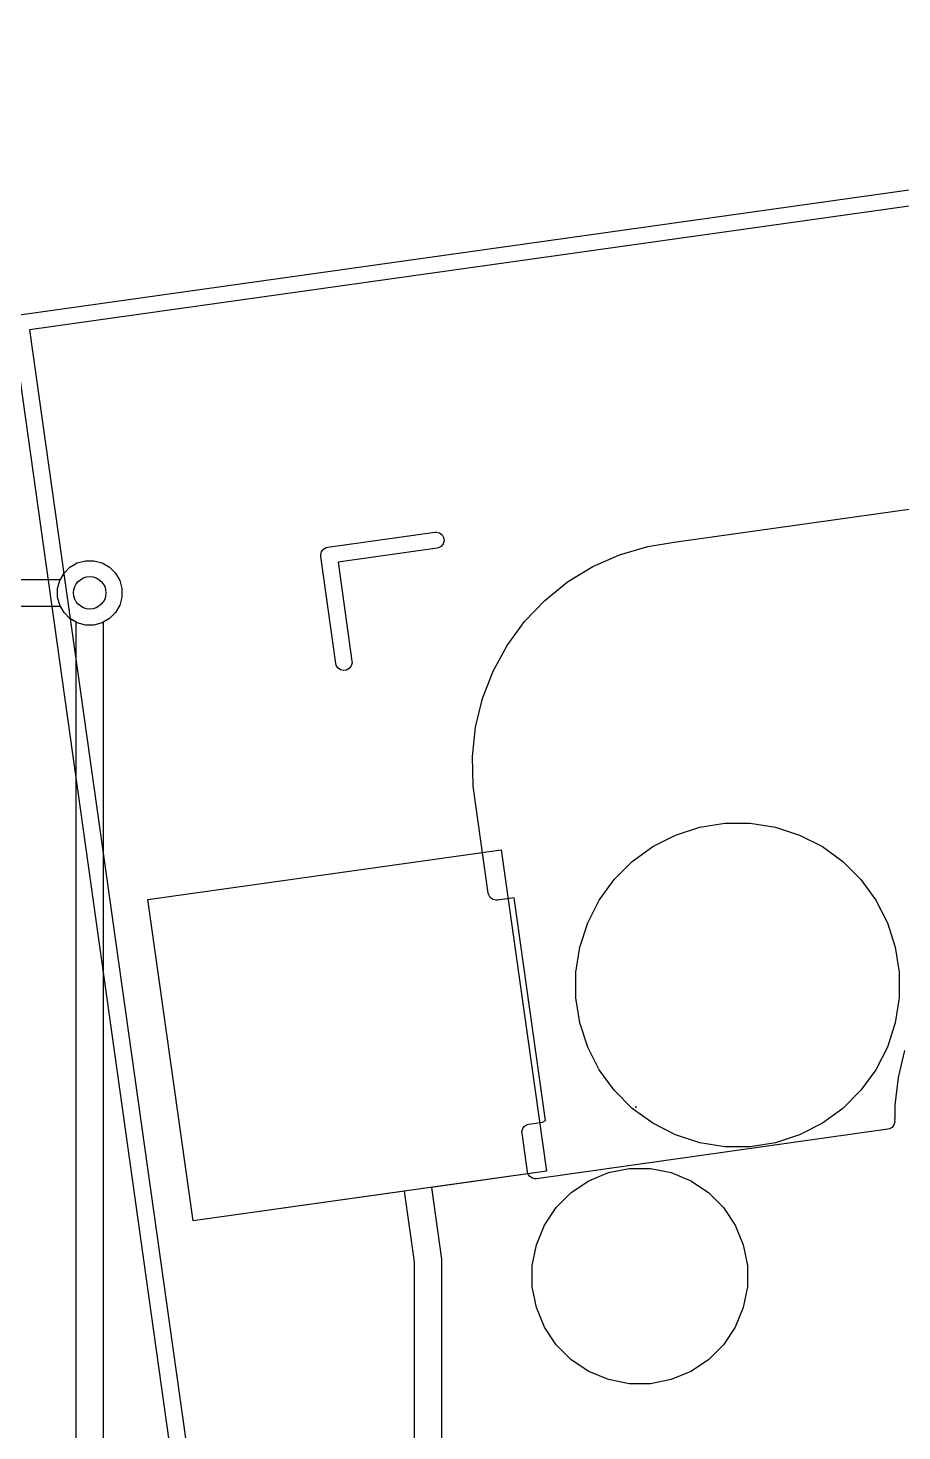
# Model space of a CAD drawing. Header units: millimetres. Extents: x 14 to 286, y -133 to -45.
# Drawn here: x 159.4 to 167.48, y -66.26 to -53.29 of the extents above; entities that cross this region are included whole.
import ezdxf

# ---------------------------------------------------------------- set-up
doc = ezdxf.new("R2010")
doc.units = ezdxf.units.MM
for name, color, linetype, true_color in [('B.Cu', 153, 'CONTINUOUS', 0x4d7fc4), ('B.Mask', 4, 'CONTINUOUS', 0x02ffee), ('B.Paste', 132, 'CONTINUOUS', 0x00c2c2), ('B.Silkscreen', 31, 'CONTINUOUS', 0xe8b2a7), ('F.Cu', 13, 'CONTINUOUS', 0xc83434), ('F.Mask', 201, 'CONTINUOUS', 0xd864ff), ('F.Silkscreen', 41, 'CONTINUOUS', 0xf2eda1), ('User.Drawings', 9, 'CONTINUOUS', 0xc2c2c2)]:
    doc.layers.add(name, color=color, linetype=linetype, true_color=true_color)

msp = doc.modelspace()

# ---------------------------------------------------------------- linework, layer by layer
at = {"layer": 'B.Cu', "linetype": 'CONTINUOUS'}
for p, q in [((159.855195, -58.237536), (159.930842, -58.217267)), ((159.930842, -58.217267), (160.009158, -58.217267)), ((160.009158, -58.217267), (160.084805, -58.237536)), ((159.692836, -58.399895), (159.731994, -58.332072)), ((159.731994, -58.332072), (159.787372, -58.276694)), ((159.787372, -58.276694), (159.855195, -58.237536)), ((160.084805, -58.237536), (160.152628, -58.276694)), ((160.152628, -58.276694), (160.208006, -58.332072)), ((160.208006, -58.332072), (160.247164, -58.399895)), ((159.672567, -58.475542), (159.692836, -58.399895)), ((159.672567, -58.553858), (159.672567, -58.475542)), ((160.247164, -58.399895), (160.267433, -58.475542)), ((160.267433, -58.475542), (160.267433, -58.553858)), ((159.692836, -58.629505), (159.672567, -58.553858)), ((160.267433, -58.553858), (160.247164, -58.629505)), ((159.731994, -58.697328), (159.692836, -58.629505)), ((159.787372, -58.752706), (159.731994, -58.697328)), ((159.845, -58.785977), (159.787372, -58.752706)), ((160.152628, -58.752706), (160.095, -58.785977)), ((160.208006, -58.697328), (160.152628, -58.752706)), ((160.247164, -58.629505), (160.208006, -58.697328)), ((159.845, -67.595), (159.845, -58.785977)), ((160.095, -58.785977), (160.095, -67.543223)), ((160.508234, -61.351182), (163.776119, -60.89191)), ((163.776119, -60.89191), (164.193638, -63.862714)), ((160.925753, -64.321986), (160.508234, -61.351182)), ((164.193638, -63.862714), (163.129146, -64.012318)), ((162.881578, -64.047112), (160.925753, -64.321986)), ((162.9733, -64.699737), (162.881578, -64.047112)), ((163.129146, -64.012318), (163.222084, -64.673603)), ((162.9733, -74.206122), (162.9733, -64.699737)), ((163.222084, -64.673603), (163.222445, -64.682326)), ((163.222445, -64.682326), (163.2233, -64.691)), ((163.2233, -64.691), (163.2233, -74.206122))]:
    msp.add_line(p, q, dxfattribs=at)
at = {"layer": 'B.Cu'}
msp.add_circle((159.97, -58.5147), 0.15, dxfattribs=at)
at = {"layer": 'B.Mask', "linetype": 'CONTINUOUS'}
for p, q in [((165.387054, -60.75415), (165.610911, -60.681414)), ((165.610911, -60.681414), (165.84339, -60.644593)), ((165.84339, -60.644593), (166.078768, -60.644593)), ((166.078768, -60.644593), (166.311247, -60.681414)), ((166.311247, -60.681414), (166.535104, -60.75415)), ((165.177331, -60.861009), (165.387054, -60.75415)), ((166.535104, -60.75415), (166.744827, -60.861009)), ((160.508234, -61.351182), (163.776119, -60.89191)), ((163.776119, -60.89191), (164.193638, -63.862714)), ((164.986907, -60.99936), (165.177331, -60.861009)), ((166.744827, -60.861009), (166.935251, -60.99936)), ((164.82047, -61.165797), (164.986907, -60.99936)), ((166.935251, -60.99936), (167.101688, -61.165797)), ((164.682119, -61.356221), (164.82047, -61.165797)), ((167.101688, -61.165797), (167.240039, -61.356221)), ((160.925753, -64.321986), (160.508234, -61.351182)), ((164.57526, -61.565944), (164.682119, -61.356221)), ((167.240039, -61.356221), (167.346898, -61.565944)), ((164.502524, -61.789801), (164.57526, -61.565944)), ((167.346898, -61.565944), (167.419634, -61.789801)), ((164.465703, -62.02228), (164.502524, -61.789801)), ((167.419634, -61.789801), (167.456455, -62.02228)), ((164.465703, -62.257658), (164.465703, -62.02228)), ((167.456455, -62.02228), (167.456455, -62.257658)), ((164.502524, -62.490137), (164.465703, -62.257658)), ((167.456455, -62.257658), (167.419634, -62.490137)), ((164.57526, -62.713994), (164.502524, -62.490137)), ((167.419634, -62.490137), (167.346898, -62.713994)), ((164.682119, -62.923717), (164.57526, -62.713994)), ((167.346898, -62.713994), (167.240039, -62.923717)), ((164.82047, -63.114141), (164.682119, -62.923717)), ((167.240039, -62.923717), (167.101688, -63.114141)), ((164.986907, -63.280578), (164.82047, -63.114141)), ((167.101688, -63.114141), (166.935251, -63.280578)), ((165.177331, -63.418929), (164.986907, -63.280578)), ((166.935251, -63.280578), (166.744827, -63.418929)), ((165.387054, -63.525788), (165.177331, -63.418929)), ((166.744827, -63.418929), (166.535104, -63.525788)), ((165.610911, -63.598524), (165.387054, -63.525788)), ((166.535104, -63.525788), (166.311247, -63.598524)), ((165.84339, -63.635345), (165.610911, -63.598524)), ((166.078768, -63.635345), (165.84339, -63.635345)), ((166.311247, -63.598524), (166.078768, -63.635345)), ((164.193638, -63.862714), (160.925753, -64.321986)), ((164.585541, -63.950078), (164.766653, -63.875059)), ((164.766653, -63.875059), (164.958921, -63.836814)), ((164.958921, -63.836814), (165.154955, -63.836814)), ((165.154955, -63.836814), (165.347223, -63.875059)), ((165.347223, -63.875059), (165.528335, -63.950078)), ((164.283928, -64.197606), (164.422545, -64.058989)), ((164.422545, -64.058989), (164.585541, -63.950078)), ((165.528335, -63.950078), (165.691331, -64.058989)), ((165.691331, -64.058989), (165.829948, -64.197606)), ((164.175017, -64.360602), (164.283928, -64.197606)), ((165.829948, -64.197606), (165.938859, -64.360602)), ((164.099998, -64.541714), (164.175017, -64.360602)), ((165.938859, -64.360602), (166.013878, -64.541714)), ((164.061753, -64.733982), (164.099998, -64.541714)), ((166.013878, -64.541714), (166.052123, -64.733982)), ((164.061753, -64.930016), (164.061753, -64.733982)), ((166.052123, -64.733982), (166.052123, -64.930016)), ((164.099998, -65.122284), (164.061753, -64.930016)), ((166.052123, -64.930016), (166.013878, -65.122284)), ((164.175017, -65.303396), (164.099998, -65.122284)), ((166.013878, -65.122284), (165.938859, -65.303396)), ((164.283928, -65.466392), (164.175017, -65.303396)), ((165.938859, -65.303396), (165.829948, -65.466392)), ((164.422545, -65.605009), (164.283928, -65.466392)), ((165.829948, -65.466392), (165.691331, -65.605009)), ((164.585541, -65.71392), (164.422545, -65.605009)), ((165.691331, -65.605009), (165.528335, -65.71392)), ((164.766653, -65.788939), (164.585541, -65.71392)), ((165.528335, -65.71392), (165.347223, -65.788939)), ((164.958921, -65.827184), (164.766653, -65.788939)), ((165.154955, -65.827184), (164.958921, -65.827184)), ((165.347223, -65.788939), (165.154955, -65.827184))]:
    msp.add_line(p, q, dxfattribs=at)
at = {"layer": 'B.Paste', "linetype": 'CONTINUOUS'}
for p, q in [((160.508234, -61.351182), (163.776119, -60.89191)), ((163.776119, -60.89191), (164.193638, -63.862714)), ((160.925753, -64.321986), (160.508234, -61.351182)), ((164.193638, -63.862714), (160.925753, -64.321986))]:
    msp.add_line(p, q, dxfattribs=at)
at = {"layer": 'B.Silkscreen', "linetype": 'CONTINUOUS'}
for p, q in [((165.3955, -58.043819), (173.713753, -56.874764)), ((164.870025, -58.162044), (165.130735, -58.085375)), ((165.130735, -58.085375), (165.39372, -58.04425)), ((165.39372, -58.04425), (165.3955, -58.043819)), ((164.621553, -58.272088), (164.870025, -58.162044)), ((164.38957, -58.413622), (164.621553, -58.272088)), ((164.178046, -58.584225), (164.38957, -58.413622)), ((163.990599, -58.780978), (164.178046, -58.584225)), ((163.830438, -59.000514), (163.990599, -58.780978)), ((163.700302, -59.239078), (163.830438, -59.000514)), ((163.602418, -59.492587), (163.700302, -59.239078)), ((163.538461, -59.756703), (163.602418, -59.492587)), ((163.509525, -60.026908), (163.538461, -59.756703)), ((163.516106, -60.298578), (163.509525, -60.026908)), ((163.51641, -60.299289), (163.516106, -60.298578)), ((163.516535, -60.302299), (163.51641, -60.299289)), ((163.655708, -61.292567), (163.516535, -60.302299)), ((163.659171, -61.306856), (163.655708, -61.292567)), ((163.674024, -61.33207), (163.659171, -61.306856)), ((163.697394, -61.349681), (163.674024, -61.33207)), ((163.725726, -61.357009), (163.697394, -61.349681)), ((163.893907, -61.334827), (163.740416, -61.356399)), ((164.183308, -63.394022), (163.893907, -61.334827)), ((163.725736, -61.357007), (163.725726, -61.357009)), ((163.740416, -61.356399), (163.725736, -61.357007)), ((167.505639, -62.746268), (167.444846, -62.995355)), ((167.444846, -62.995355), (167.414862, -63.249995)), ((165.026569, -63.271034), (165.01584, -63.26734)), ((165.01584, -63.26734), (165.016222, -63.272488)), ((165.016222, -63.272488), (165.026569, -63.271034)), ((167.414862, -63.249995), (167.415564, -63.378192)), ((164.031288, -63.42606), (164.156666, -63.408438)), ((164.156666, -63.408438), (164.179624, -63.394916)), ((164.179624, -63.394916), (164.183308, -63.394022)), ((167.414787, -63.404591), (167.40746, -63.432923)), ((167.415564, -63.378192), (167.412447, -63.387947)), ((167.412447, -63.387947), (167.414787, -63.404591)), ((163.966846, -63.496078), (163.974174, -63.467746)), ((163.967456, -63.510768), (163.966846, -63.496078)), ((164.017558, -63.867263), (163.967456, -63.510768)), ((163.974174, -63.467746), (163.991785, -63.444376)), ((163.991785, -63.444376), (164.016999, -63.429523)), ((164.016999, -63.429523), (164.031288, -63.42606)), ((167.350345, -63.474609), (164.102266, -63.931096)), ((167.364634, -63.471146), (167.350345, -63.474609)), ((167.389849, -63.456293), (167.364634, -63.471146)), ((167.40746, -63.432923), (167.389849, -63.456293)), ((164.021021, -63.881553), (164.017558, -63.867263)), ((164.035874, -63.906767), (164.021021, -63.881553)), ((164.059244, -63.924378), (164.035874, -63.906767)), ((164.087576, -63.931706), (164.059244, -63.924378)), ((164.102266, -63.931096), (164.087576, -63.931706))]:
    msp.add_line(p, q, dxfattribs=at)
at = {"layer": 'F.Cu', "linetype": 'CONTINUOUS'}
for p, q in [((159.855195, -58.237536), (159.930842, -58.217267)), ((159.930842, -58.217267), (160.009158, -58.217267)), ((160.009158, -58.217267), (160.084805, -58.237536)), ((159.698722, -58.3897), (159.731994, -58.332072)), ((159.731994, -58.332072), (159.787372, -58.276694)), ((159.787372, -58.276694), (159.855195, -58.237536)), ((160.084805, -58.237536), (160.152628, -58.276694)), ((160.152628, -58.276694), (160.208006, -58.332072)), ((160.208006, -58.332072), (160.247164, -58.399895)), ((143.816477, -58.3897), (159.698722, -58.3897)), ((160.247164, -58.399895), (160.267433, -58.475542)), ((160.267433, -58.475542), (160.267433, -58.553858)), ((160.267433, -58.553858), (160.247164, -58.629505)), ((159.698722, -58.6397), (143.7647, -58.6397)), ((159.731994, -58.697328), (159.698722, -58.6397)), ((159.787372, -58.752706), (159.731994, -58.697328)), ((159.855195, -58.791864), (159.787372, -58.752706)), ((160.152628, -58.752706), (160.084805, -58.791864)), ((160.208006, -58.697328), (160.152628, -58.752706)), ((160.247164, -58.629505), (160.208006, -58.697328)), ((159.930842, -58.812133), (159.855195, -58.791864)), ((160.009158, -58.812133), (159.930842, -58.812133)), ((160.084805, -58.791864), (160.009158, -58.812133))]:
    msp.add_line(p, q, dxfattribs=at)
at = {"layer": 'F.Cu'}
msp.add_circle((159.97, -58.5147), 0.15, dxfattribs=at)
at = {"layer": 'F.Mask', "linetype": 'CONTINUOUS'}
for p, q in [((165.387054, -60.75415), (165.610911, -60.681414)), ((165.610911, -60.681414), (165.84339, -60.644593)), ((165.84339, -60.644593), (166.078768, -60.644593)), ((166.078768, -60.644593), (166.311247, -60.681414)), ((166.311247, -60.681414), (166.535104, -60.75415)), ((165.177331, -60.861009), (165.387054, -60.75415)), ((166.535104, -60.75415), (166.744827, -60.861009)), ((164.986907, -60.99936), (165.177331, -60.861009)), ((166.744827, -60.861009), (166.935251, -60.99936)), ((164.82047, -61.165797), (164.986907, -60.99936)), ((166.935251, -60.99936), (167.101688, -61.165797)), ((164.682119, -61.356221), (164.82047, -61.165797)), ((167.101688, -61.165797), (167.240039, -61.356221)), ((164.57526, -61.565944), (164.682119, -61.356221)), ((167.240039, -61.356221), (167.346898, -61.565944)), ((164.502524, -61.789801), (164.57526, -61.565944)), ((167.346898, -61.565944), (167.419634, -61.789801)), ((164.465703, -62.02228), (164.502524, -61.789801)), ((167.419634, -61.789801), (167.456455, -62.02228)), ((164.465703, -62.257658), (164.465703, -62.02228)), ((167.456455, -62.02228), (167.456455, -62.257658)), ((164.502524, -62.490137), (164.465703, -62.257658)), ((167.456455, -62.257658), (167.419634, -62.490137)), ((164.57526, -62.713994), (164.502524, -62.490137)), ((167.419634, -62.490137), (167.346898, -62.713994)), ((164.682119, -62.923717), (164.57526, -62.713994)), ((167.346898, -62.713994), (167.240039, -62.923717)), ((164.82047, -63.114141), (164.682119, -62.923717)), ((167.240039, -62.923717), (167.101688, -63.114141)), ((164.986907, -63.280578), (164.82047, -63.114141)), ((167.101688, -63.114141), (166.935251, -63.280578)), ((165.177331, -63.418929), (164.986907, -63.280578)), ((166.935251, -63.280578), (166.744827, -63.418929)), ((165.387054, -63.525788), (165.177331, -63.418929)), ((166.744827, -63.418929), (166.535104, -63.525788)), ((165.610911, -63.598524), (165.387054, -63.525788)), ((166.535104, -63.525788), (166.311247, -63.598524)), ((165.84339, -63.635345), (165.610911, -63.598524)), ((166.078768, -63.635345), (165.84339, -63.635345)), ((166.311247, -63.598524), (166.078768, -63.635345)), ((164.585541, -63.950078), (164.766653, -63.875059)), ((164.766653, -63.875059), (164.958921, -63.836814)), ((164.958921, -63.836814), (165.154955, -63.836814)), ((165.154955, -63.836814), (165.347223, -63.875059)), ((165.347223, -63.875059), (165.528335, -63.950078)), ((164.283928, -64.197606), (164.422545, -64.058989)), ((164.422545, -64.058989), (164.585541, -63.950078)), ((165.528335, -63.950078), (165.691331, -64.058989)), ((165.691331, -64.058989), (165.829948, -64.197606)), ((164.175017, -64.360602), (164.283928, -64.197606)), ((165.829948, -64.197606), (165.938859, -64.360602)), ((164.099998, -64.541714), (164.175017, -64.360602)), ((165.938859, -64.360602), (166.013878, -64.541714)), ((164.061753, -64.733982), (164.099998, -64.541714)), ((166.013878, -64.541714), (166.052123, -64.733982)), ((164.061753, -64.930016), (164.061753, -64.733982)), ((166.052123, -64.733982), (166.052123, -64.930016)), ((164.099998, -65.122284), (164.061753, -64.930016)), ((166.052123, -64.930016), (166.013878, -65.122284)), ((164.175017, -65.303396), (164.099998, -65.122284)), ((166.013878, -65.122284), (165.938859, -65.303396)), ((164.283928, -65.466392), (164.175017, -65.303396)), ((165.938859, -65.303396), (165.829948, -65.466392)), ((164.422545, -65.605009), (164.283928, -65.466392)), ((165.829948, -65.466392), (165.691331, -65.605009)), ((164.585541, -65.71392), (164.422545, -65.605009)), ((165.691331, -65.605009), (165.528335, -65.71392)), ((164.766653, -65.788939), (164.585541, -65.71392)), ((165.528335, -65.71392), (165.347223, -65.788939)), ((164.958921, -65.827184), (164.766653, -65.788939)), ((165.154955, -65.827184), (164.958921, -65.827184)), ((165.347223, -65.788939), (165.154955, -65.827184))]:
    msp.add_line(p, q, dxfattribs=at)
at = {"layer": 'F.Silkscreen', "linetype": 'CONTINUOUS'}
for p, q in [((164.585541, -63.950078), (164.766653, -63.875059)), ((164.766653, -63.875059), (164.958921, -63.836814)), ((164.958921, -63.836814), (165.154955, -63.836814)), ((165.154955, -63.836814), (165.347223, -63.875059)), ((165.347223, -63.875059), (165.528335, -63.950078)), ((164.283928, -64.197606), (164.422545, -64.058989)), ((164.422545, -64.058989), (164.585541, -63.950078)), ((165.528335, -63.950078), (165.691331, -64.058989)), ((165.691331, -64.058989), (165.829948, -64.197606)), ((164.175017, -64.360602), (164.283928, -64.197606)), ((165.829948, -64.197606), (165.938859, -64.360602)), ((164.099998, -64.541714), (164.175017, -64.360602)), ((165.938859, -64.360602), (166.013878, -64.541714)), ((164.061753, -64.733982), (164.099998, -64.541714)), ((166.013878, -64.541714), (166.052123, -64.733982)), ((164.061753, -64.930016), (164.061753, -64.733982)), ((166.052123, -64.733982), (166.052123, -64.930016)), ((164.099998, -65.122284), (164.061753, -64.930016)), ((166.052123, -64.930016), (166.013878, -65.122284)), ((164.175017, -65.303396), (164.099998, -65.122284)), ((166.013878, -65.122284), (165.938859, -65.303396)), ((164.283928, -65.466392), (164.175017, -65.303396)), ((165.938859, -65.303396), (165.829948, -65.466392)), ((164.422545, -65.605009), (164.283928, -65.466392)), ((165.829948, -65.466392), (165.691331, -65.605009)), ((164.585541, -65.71392), (164.422545, -65.605009)), ((165.691331, -65.605009), (165.528335, -65.71392)), ((164.766653, -65.788939), (164.585541, -65.71392)), ((165.528335, -65.71392), (165.347223, -65.788939)), ((164.958921, -65.827184), (164.766653, -65.788939)), ((165.154955, -65.827184), (164.958921, -65.827184)), ((165.347223, -65.788939), (165.154955, -65.827184))]:
    msp.add_line(p, q, dxfattribs=at)
at = {"layer": 'User.Drawings', "linetype": 'CONTINUOUS'}
for p, q in [((159.319135, -55.94405), (178.183742, -53.292803)), ((178.130334, -53.451782), (159.41428, -56.082152)), ((161.877946, -74.689838), (159.255303, -56.028758)), ((159.41428, -56.082152), (162.026486, -74.668962)), ((162.170974, -58.093065), (163.161242, -57.953892)), ((163.161242, -57.953892), (163.175932, -57.953282)), ((163.175932, -57.953282), (163.204264, -57.96061)), ((163.204264, -57.96061), (163.227634, -57.978221)), ((162.131471, -58.111381), (162.156685, -58.096528)), ((162.156685, -58.096528), (162.170974, -58.093065)), ((163.182118, -58.102432), (162.266119, -58.231167)), ((163.196407, -58.098969), (163.182118, -58.102432)), ((163.221621, -58.084116), (163.196407, -58.098969)), ((163.239232, -58.060746), (163.221621, -58.084116)), ((163.227634, -57.978221), (163.242487, -58.003435)), ((163.24656, -58.032414), (163.239232, -58.060746)), ((163.242487, -58.003435), (163.24656, -58.032414)), ((162.106532, -58.163083), (162.11386, -58.134751)), ((162.107142, -58.177773), (162.106532, -58.163083)), ((162.246315, -59.168041), (162.107142, -58.177773)), ((162.11386, -58.134751), (162.131471, -58.111381)), ((162.266119, -58.231167), (162.394855, -59.147165)), ((162.249778, -59.18233), (162.246315, -59.168041)), ((162.264631, -59.207544), (162.249778, -59.18233)), ((162.288001, -59.225155), (162.264631, -59.207544)), ((162.316333, -59.232483), (162.288001, -59.225155)), ((162.345312, -59.22841), (162.316333, -59.232483)), ((162.370526, -59.213557), (162.345312, -59.22841)), ((162.388137, -59.190187), (162.370526, -59.213557)), ((162.395465, -59.161855), (162.388137, -59.190187)), ((162.394855, -59.147165), (162.395465, -59.161855))]:
    msp.add_line(p, q, dxfattribs=at)

doc.saveas('drawing.dxf')
